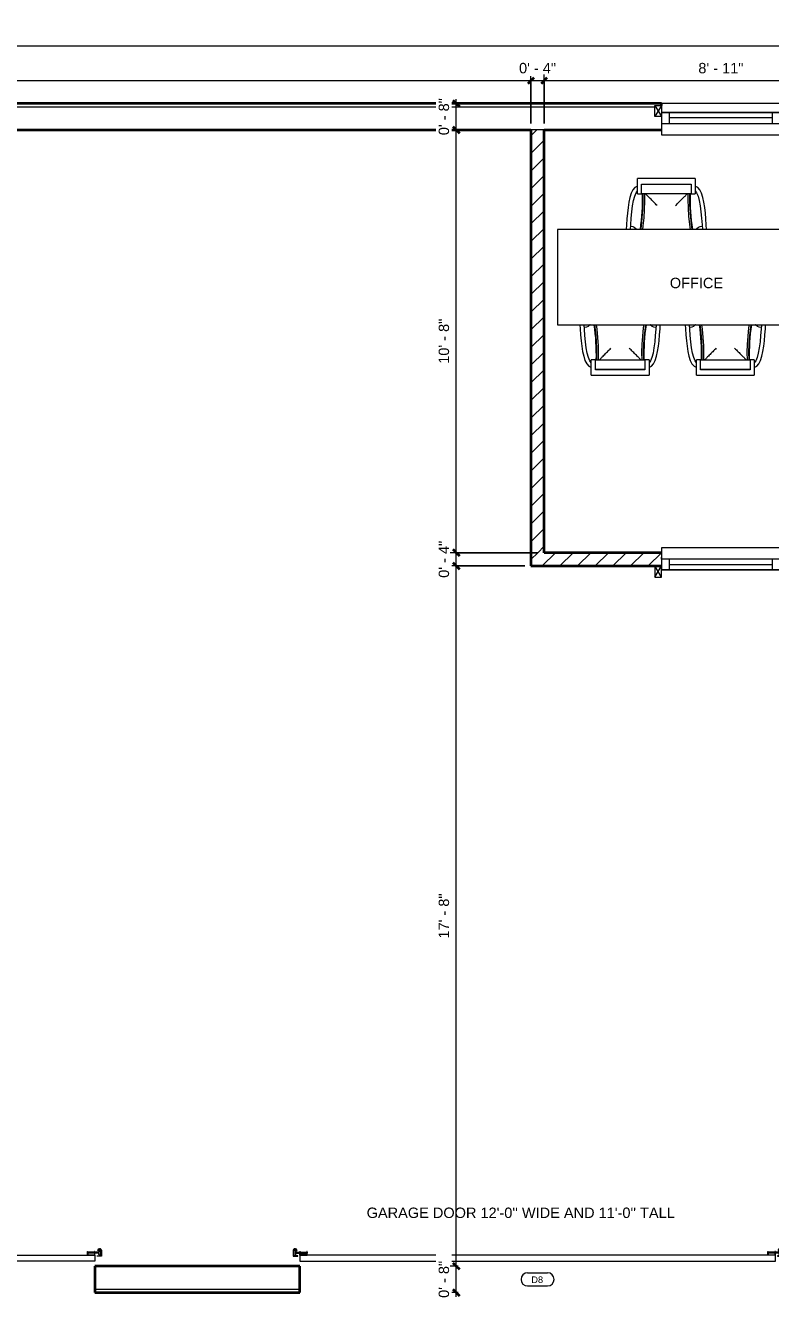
# Model space of a CAD drawing. Header units: inches. Extents: x -1687 to -731, y 4411 to 4873.
# Drawn here: x -1173.3 to -947.7, y 4453.9 to 4839.9 of the extents above; entities that cross this region are included whole.
import ezdxf

# ---------------------------------------------------------------- set-up
doc = ezdxf.new("R2010")
doc.units = ezdxf.units.IN
doc.header["$MEASUREMENT"] = 0
for name, color, linetype, lineweight in [('A-ANNO-DIMS', 211, 'Continuous', 9), ('A-ANNO-DIMS-32', 211, 'Continuous', 9), ('A-DETL-GENF', 92, 'Continuous', 18), ('A-DOOR', 31, 'Continuous', 18), ('A-DOOR-IDEN', 31, 'Continuous', 9), ('A-GLAZ', 151, 'Continuous', 18), ('A-GLAZ-SILL', 1, 'Continuous', 18), ('A-WALL', 113, 'Continuous', 18), ('A-WALL-PATT', 111, 'Continuous', 35), ('G-ANNO-TEXT', 231, 'Continuous', 9), ('I-FURN', 30, 'Continuous', 18), ('Q-SPCQ', 91, 'Continuous', 18)]:
    doc.layers.add(name, color=color, linetype=linetype, lineweight=lineweight)
doc.styles.add('Arial', font='arial.ttf', dxfattribs={"height": 3.149606})
doc.styles.add('Arial_1', font='arial.ttf', dxfattribs={"height": 2})
doc.dimstyles.new('Diagonal_-_2_5mm_Arial', dxfattribs={"dimscale": 12, "dimtxt": 3.213415, "dimasz": 0.15748, "dimexe": 0.15748, "dimexo": 0.15748, "dimgap": 0.104987, "dimtad": 1, "dimdec": 1, "dimrnd": 0.5, "dimzin": 1, "dimdsep": 46, "dimlunit": 4, "dimtxsty": 'Arial', "dimblk1": 'OBLIQUE', "dimblk2": 'OBLIQUE', "dimsah": 1, "dimcen": 0.09, "dimdle": 0.104987, "dimazin": 0, "dimtfac": 1, "dimtdec": 4, "dimtix": 1, "dimtmove": 0, "dimatfit": 3, "dimfxl": 1, "dimtvp": 1, "dimtfill": 1, "dimfrac": 2, "dimtolj": 1, "dimtzin": 0, "dimarcsym": 2})
pattern_1 = [(45, (0, 0), (-2.6728636, 2.6728636), [])]

# ---------------------------------------------------------------- blocks, each defined once
blk = doc.blocks.new('Windows_Sgl_Plain - 3_-0__x7_-0__-1720864-WAREHOUSE FLOOR PLAN')
at = {"layer": 'A-GLAZ'}
for p, q in [((-18, 5.81), (-18, -0.9)), ((18, 5.81), (-18, 5.81)), ((18, -0.9), (18, 5.81)), ((-19.97, -3.05), (-18, 0.3)), ((-18, -3.05), (-19.97, 0.3)), ((-19.97, 0.3), (-19.97, -3.05)), ((-18, 0.3), (-19.97, 0.3)), ((18, 2.36), (-18, 2.36)), ((-18, 2.36), (-18, 1)), ((-18, -3.05), (-18, 0.3)), ((-15.64, 2.36), (-15.64, -0.9)), ((-15.64, 0.73), (15.64, 0.73)), ((15.64, -0.9), (15.64, 2.36)), ((18, 1), (18, 2.36)), ((19.97, -3.05), (18, 0.3)), ((18, -3.05), (19.97, 0.3)), ((18, -3.05), (18, 0.3)), ((18, 0.3), (19.97, 0.3)), ((19.97, 0.3), (19.97, -3.05)), ((-19.97, -3.05), (-18, -3.05)), ((-18, -0.9), (18, -0.9)), ((18, -0.9), (-18, -0.9)), ((-18, -3.67), (18, -3.67)), ((19.97, -3.05), (18, -3.05))]:
    blk.add_line(p, q, dxfattribs=at)
at = {"layer": 'A-GLAZ-SILL'}
for p, q in [((-18, 5.81), (-18, 4.38)), ((18, 5.81), (-18, 5.81)), ((18, 4.38), (18, 5.81))]:
    blk.add_line(p, q, dxfattribs=at)
blk = doc.blocks.new('Windows_Sgl_Plain - 3_-0__x7_-0__-1720866-WAREHOUSE FLOOR PLAN')
at = {"layer": 'A-GLAZ'}
for p, q in [((-18, 3.81), (-18, -2.9)), ((18, 3.81), (-18, 3.81)), ((-18, 0.36), (-18, 1)), ((18, 0.36), (-18, 0.36)), ((-15.64, 0.36), (-15.64, -2.9)), ((15.64, -2.9), (15.64, 0.36)), ((18, -2.9), (18, 3.81)), ((18, 1), (18, 0.36)), ((-19.97, -5.05), (-18, -1.7)), ((-18, -5.05), (-19.97, -1.7)), ((-19.97, -1.7), (-19.97, -5.05)), ((-18, -1.7), (-19.97, -1.7)), ((-18, -5.05), (-18, -1.7)), ((-18, -2.9), (18, -2.9)), ((18, -2.9), (-18, -2.9)), ((-15.64, -1.27), (15.64, -1.27)), ((19.97, -5.05), (18, -1.7)), ((18, -5.05), (19.97, -1.7)), ((18, -5.05), (18, -1.7)), ((18, -1.7), (19.97, -1.7)), ((19.97, -1.7), (19.97, -5.05)), ((-19.97, -5.05), (-18, -5.05)), ((19.97, -5.05), (18, -5.05))]:
    blk.add_line(p, q, dxfattribs=at)
at = {"layer": 'A-GLAZ-SILL'}
for p, q in [((-18, 3.81), (-18, 2.38)), ((18, 3.81), (-18, 3.81)), ((18, 2.38), (18, 3.81))]:
    blk.add_line(p, q, dxfattribs=at)
blk = doc.blocks.new('HermanMiller_TablesandFurniture_DU6ATS_RenewRectangularTable_T-Foot - Lam 30D 72W Elec Std Range _BLG C_-1659080-WAREHOUSE FLOOR PLAN')
at = {"layer": 'Q-SPCQ'}
for p, q in [((34.94, 14.44), (-34.94, 14.44)), ((-34.94, 14.44), (-34.94, -14.44)), ((34.94, -14.44), (34.94, 14.44)), ((-34.94, -14.44), (34.94, -14.44))]:
    blk.add_line(p, q, dxfattribs=at)
blk = doc.blocks.new('Furniture-Eustis_Chair-Council_Room_Arm_Chair - Cherry - Lakeshore-587557-WAREHOUSE FLOOR PLAN')
at = {"layer": 'I-FURN'}
for p, q in [((-7.5, 12.27), (-8.75, 12.27)), ((-8.75, 10.93), (-8.75, 12.27)), ((7.5, 12.27), (-7.5, 12.27)), ((8.75, 12.27), (7.5, 12.27)), ((8.75, 12.27), (8.75, 10.93)), ((-8.75, 8.1), (-8.75, 10.93)), ((-8.75, 7.6), (-8.75, 8.1)), ((-7.5, 10.52), (-7.5, 10.61)), ((-7.5, 10.61), (7.5, 10.61)), ((-7.5, 7.61), (-7.5, 10.52)), ((-7.5, 10.52), (7.5, 10.52)), ((7.5, 10.61), (7.5, 10.52)), ((7.5, 10.52), (7.5, 7.61)), ((8.75, 10.93), (8.75, 8.1)), ((8.75, 8.1), (8.75, 7.6)), ((-8.75, 7.6), (-7.5, 7.6)), ((7.5, 7.61), (-7.5, 7.61)), ((7.5, 7.6), (8.75, 7.6)), ((-10.83, -2.18), (-10.19, -2.25)), ((10.19, -2.25), (10.83, -2.18))]:
    blk.add_line(p, q, dxfattribs=at)
at = {"layer": 'I-FURN', "flags": 128}
for points in [[(-8.75, 9.96), (-9.51, 9.54), (-10.13, 8.81), (-10.64, 7.8), (-11.04, 6.56), (-11.36, 5.13), (-11.61, 3.53), (-11.8, 1.82), (-11.96, 0.03), (-12.09, -1.8), (-12.17, -3)], [(-10.89, -3), (-10.8, -1.71), (-10.65, 0.29), (-10.47, 2.21), (-10.25, 4), (-9.96, 5.59), (-9.6, 6.92), (-9.17, 7.92), (-8.75, 8.5)], [(12.17, -3), (12.09, -1.8), (11.96, 0.03), (11.8, 1.82), (11.61, 3.53), (11.36, 5.13), (11.04, 6.56), (10.64, 7.8), (10.13, 8.81), (9.51, 9.54), (8.75, 9.96)], [(8.75, 8.5), (9.17, 7.92), (9.6, 6.92), (9.96, 5.59), (10.25, 4), (10.47, 2.21), (10.65, 0.29), (10.8, -1.71), (10.89, -3)], [(-7.14, 7.61), (-7.12, 5.38), (-7.2, 2.86), (-7.38, 0.35), (-7.65, -2.16), (-7.78, -3)], [(-6.64, 7.61), (-6.61, 5.43), (-6.68, 2.92), (-6.84, 0.41), (-7.11, -2.09), (-7.24, -3)], [(7.24, -3), (7.06, -1.66), (6.81, 0.84), (6.66, 3.35), (6.61, 5.86), (6.64, 7.61)], [(7.77, -3), (7.47, -0.63), (7.26, 1.88), (7.14, 4.4), (7.13, 6.92), (7.14, 7.61)], [(-10.19, -2.25), (-9.71, -2.43), (-9.24, -2.86)], [(9.24, -2.86), (9.71, -2.43), (10.19, -2.25)]]:
    blk.add_lwpolyline(points, dxfattribs=at)
at = {"layer": 'I-FURN'}
for centre, radius, start, end in [((-70.13, 6.02), 62.93, 351.7542, 1.4476), ((-70.13, 6.02), 63.01, 351.7646, 1.4458), ((70.13, 6.02), 63.01, 178.5542, 188.2354), ((70.13, 6.02), 62.93, 178.5524, 188.2458)]:
    blk.add_arc(centre, radius, start, end, dxfattribs=at)
for points, knots in [([(-6.31, 7.62), (-6.3, 7.61), (-6.23, 7.53), (-6.08, 7.39), (-5.87, 7.19), (-5.65, 6.96), (-5.33, 6.65), (-4.91, 6.24), (-4.39, 5.72), (-3.86, 5.18), (-3.31, 4.63), (-2.95, 4.26), (-2.77, 4.07)], [0.1137166, 0.1137166, 0.1137166, 0.1137166, 0.125, 0.1875, 0.25, 0.3125, 0.375, 0.5, 0.625, 0.75, 0.875, 1, 1, 1, 1]), ([(6.31, 7.62), (6.3, 7.61), (6.23, 7.53), (6.08, 7.39), (5.87, 7.19), (5.65, 6.96), (5.33, 6.65), (4.91, 6.24), (4.39, 5.72), (3.86, 5.18), (3.31, 4.63), (2.95, 4.26), (2.77, 4.07)], [-0.8862895, -0.8862895, -0.8862895, -0.8862895, -0.875, -0.8125, -0.75, -0.6875, -0.625, -0.5, -0.375, -0.25, -0.125, 0, 0, 0, 0])]:
    blk.add_open_spline(points, degree=3, knots=knots, dxfattribs=at)
for points in [[(-11.71, 2.69), (-11.71, 2.67), (-11.72, 2.64), (-11.72, 2.62)], [(-9.24, -2.86), (-9.2, -2.91), (-9.15, -2.95), (-9.1, -3)], [(9.09, -3), (9.15, -2.95), (9.2, -2.91), (9.24, -2.86)]]:
    blk.add_open_spline(points, degree=3, dxfattribs=at)
blk = doc.blocks.new('Furniture-Eustis_Chair-Council_Room_Arm_Chair - Cherry - Lakeshore-589083-WAREHOUSE FLOOR PLAN')
at = {"layer": 'I-FURN'}
for p, q in [((-10.19, 2.25), (-10.83, 2.18)), ((10.83, 2.18), (10.19, 2.25)), ((-7.5, -7.6), (-8.75, -7.6)), ((-8.75, -8.1), (-8.75, -7.6)), ((-7.5, -10.52), (-7.5, -7.61)), ((-7.5, -7.61), (7.5, -7.61)), ((8.75, -7.6), (7.5, -7.6)), ((7.5, -7.61), (7.5, -10.52)), ((8.75, -7.6), (8.75, -8.1)), ((-8.75, -10.93), (-8.75, -8.1)), ((-8.75, -12.27), (-8.75, -10.93)), ((-7.5, -10.61), (-7.5, -10.52)), ((7.5, -10.52), (-7.5, -10.52)), ((7.5, -10.61), (-7.5, -10.61)), ((7.5, -10.52), (7.5, -10.61)), ((8.75, -8.1), (8.75, -10.93)), ((8.75, -10.93), (8.75, -12.27)), ((-8.75, -12.27), (-7.5, -12.27)), ((-7.5, -12.27), (7.5, -12.27)), ((7.5, -12.27), (8.75, -12.27))]:
    blk.add_line(p, q, dxfattribs=at)
at = {"layer": 'I-FURN', "flags": 128}
for points in [[(-12.18, 3.12), (-12.09, 1.8), (-11.96, -0.03), (-11.8, -1.82), (-11.61, -3.53), (-11.36, -5.13), (-11.04, -6.56), (-10.64, -7.8), (-10.13, -8.81), (-9.51, -9.54), (-8.75, -9.96)], [(-8.75, -8.5), (-9.17, -7.92), (-9.6, -6.92), (-9.96, -5.59), (-10.25, -4), (-10.47, -2.21), (-10.65, -0.29), (-10.8, 1.71), (-10.9, 3.12)], [(-9.24, 2.86), (-9.71, 2.43), (-10.19, 2.25)], [(-7.79, 3.12), (-7.47, 0.63), (-7.26, -1.88), (-7.14, -4.4), (-7.13, -6.92), (-7.14, -7.61)], [(-7.26, 3.12), (-7.06, 1.66), (-6.81, -0.84), (-6.66, -3.35), (-6.61, -5.86), (-6.64, -7.61)], [(6.64, -7.61), (6.61, -5.43), (6.68, -2.92), (6.84, -0.41), (7.11, 2.09), (7.26, 3.12)], [(7.14, -7.61), (7.12, -5.38), (7.2, -2.86), (7.38, -0.35), (7.65, 2.16), (7.8, 3.12)], [(10.9, 3.12), (10.8, 1.71), (10.65, -0.29), (10.47, -2.21), (10.25, -4), (9.96, -5.59), (9.6, -6.92), (9.17, -7.92), (8.75, -8.5)], [(8.75, -9.96), (9.51, -9.54), (10.13, -8.81), (10.64, -7.8), (11.04, -6.56), (11.36, -5.13), (11.61, -3.53), (11.8, -1.82), (11.96, -0.03), (12.09, 1.8), (12.18, 3.12)], [(10.19, 2.25), (9.71, 2.43), (9.24, 2.86)]]:
    blk.add_lwpolyline(points, dxfattribs=at)
at = {"layer": 'I-FURN'}
for centre, radius, start, end in [((-70.13, -6.02), 62.93, 358.5524, 8.3569), ((-70.13, -6.02), 63.01, 358.5542, 8.3464), ((70.13, -6.02), 63.01, 171.6536, 181.4458), ((70.13, -6.02), 62.93, 171.6431, 181.4476)]:
    blk.add_arc(centre, radius, start, end, dxfattribs=at)
for points, knots in [([(-8.92, 3.12), (-8.95, 3.1), (-9.08, 3.01), (-9.18, 2.93), (-9.24, 2.86)], [0.6253151, 0.6253151, 0.6253151, 0.6253151, 0.7, 1, 1, 1, 1]), ([(9.24, 2.86), (9.2, 2.91), (9.11, 2.99), (8.99, 3.08), (8.92, 3.12)], [0, 0, 0, 0, 0.2, 0.3746849, 0.3746849, 0.3746849, 0.3746849]), ([(-2.77, -4.07), (-2.95, -4.26), (-3.31, -4.63), (-3.86, -5.18), (-4.39, -5.72), (-4.91, -6.24), (-5.33, -6.65), (-5.65, -6.96), (-5.87, -7.19), (-6.08, -7.39), (-6.23, -7.53), (-6.3, -7.61), (-6.31, -7.62)], [0, 0, 0, 0, 0.125, 0.25, 0.375, 0.5, 0.625, 0.6875, 0.75, 0.8125, 0.875, 0.8862834, 0.8862834, 0.8862834, 0.8862834]), ([(2.77, -4.07), (2.95, -4.26), (3.31, -4.63), (3.86, -5.18), (4.39, -5.72), (4.91, -6.24), (5.33, -6.65), (5.65, -6.96), (5.87, -7.19), (6.08, -7.39), (6.23, -7.53), (6.3, -7.61), (6.31, -7.62)], [-1, -1, -1, -1, -0.875, -0.75, -0.625, -0.5, -0.375, -0.3125, -0.25, -0.1875, -0.125, -0.1137105, -0.1137105, -0.1137105, -0.1137105])]:
    blk.add_open_spline(points, degree=3, knots=knots, dxfattribs=at)
blk.add_open_spline([(-11.72, -2.62), (-11.72, -2.64), (-11.71, -2.67), (-11.71, -2.69)], degree=3, dxfattribs=at)
blk = doc.blocks.new('Furniture-Eustis_Chair-Council_Room_Arm_Chair - Cherry - Lakeshore-V1-WAREHOUSE FLOOR PLAN')
at = {"layer": 'I-FURN'}
for p, q in [((-10.19, 2.25), (-10.83, 2.18)), ((10.83, 2.18), (10.19, 2.25)), ((-7.5, -7.6), (-8.75, -7.6)), ((-8.75, -8.1), (-8.75, -7.6)), ((-7.5, -10.52), (-7.5, -7.61)), ((-7.5, -7.61), (7.5, -7.61)), ((8.75, -7.6), (7.5, -7.6)), ((7.5, -7.61), (7.5, -10.52)), ((8.75, -7.6), (8.75, -8.1)), ((-8.75, -10.93), (-8.75, -8.1)), ((-8.75, -12.27), (-8.75, -10.93)), ((-7.5, -10.61), (-7.5, -10.52)), ((7.5, -10.52), (-7.5, -10.52)), ((7.5, -10.61), (-7.5, -10.61)), ((7.5, -10.52), (7.5, -10.61)), ((8.75, -8.1), (8.75, -10.93)), ((8.75, -10.93), (8.75, -12.27)), ((-8.75, -12.27), (-7.5, -12.27)), ((-7.5, -12.27), (7.5, -12.27)), ((7.5, -12.27), (8.75, -12.27))]:
    blk.add_line(p, q, dxfattribs=at)
at = {"layer": 'I-FURN', "flags": 128}
for points in [[(-12.17, 3), (-12.09, 1.8), (-11.96, -0.03), (-11.8, -1.82), (-11.61, -3.53), (-11.36, -5.13), (-11.04, -6.56), (-10.64, -7.8), (-10.13, -8.81), (-9.51, -9.54), (-8.75, -9.96)], [(-8.75, -8.5), (-9.17, -7.92), (-9.6, -6.92), (-9.96, -5.59), (-10.25, -4), (-10.47, -2.21), (-10.65, -0.29), (-10.8, 1.71), (-10.89, 3)], [(-9.24, 2.86), (-9.71, 2.43), (-10.19, 2.25)], [(-7.77, 3), (-7.47, 0.63), (-7.26, -1.88), (-7.14, -4.4), (-7.13, -6.92), (-7.14, -7.61)], [(-7.24, 3), (-7.06, 1.66), (-6.81, -0.84), (-6.66, -3.35), (-6.61, -5.86), (-6.64, -7.61)], [(6.64, -7.61), (6.61, -5.43), (6.68, -2.92), (6.84, -0.41), (7.11, 2.09), (7.24, 3)], [(7.14, -7.61), (7.12, -5.38), (7.2, -2.86), (7.38, -0.35), (7.65, 2.16), (7.78, 3)], [(10.89, 3), (10.8, 1.71), (10.65, -0.29), (10.47, -2.21), (10.25, -4), (9.96, -5.59), (9.6, -6.92), (9.17, -7.92), (8.75, -8.5)], [(8.75, -9.96), (9.51, -9.54), (10.13, -8.81), (10.64, -7.8), (11.04, -6.56), (11.36, -5.13), (11.61, -3.53), (11.8, -1.82), (11.96, -0.03), (12.09, 1.8), (12.17, 3)], [(10.19, 2.25), (9.71, 2.43), (9.24, 2.86)]]:
    blk.add_lwpolyline(points, dxfattribs=at)
at = {"layer": 'I-FURN'}
for centre, radius, start, end in [((-70.13, -6.02), 62.93, 358.5524, 8.2458), ((-70.13, -6.02), 63.01, 358.5542, 8.2354), ((70.13, -6.02), 63.01, 171.7646, 181.4458), ((70.13, -6.02), 62.93, 171.7542, 181.4476)]:
    blk.add_arc(centre, radius, start, end, dxfattribs=at)
for points in [[(-9.09, 3), (-9.15, 2.95), (-9.2, 2.91), (-9.24, 2.86)], [(9.24, 2.86), (9.2, 2.91), (9.15, 2.95), (9.1, 3)], [(-11.72, -2.62), (-11.72, -2.64), (-11.71, -2.67), (-11.71, -2.69)]]:
    blk.add_open_spline(points, degree=3, dxfattribs=at)
for points, knots in [([(-2.77, -4.07), (-2.95, -4.26), (-3.31, -4.63), (-3.86, -5.18), (-4.39, -5.72), (-4.91, -6.24), (-5.33, -6.65), (-5.65, -6.96), (-5.87, -7.19), (-6.08, -7.39), (-6.23, -7.53), (-6.3, -7.61), (-6.31, -7.62)], [0, 0, 0, 0, 0.125, 0.25, 0.375, 0.5, 0.625, 0.6875, 0.75, 0.8125, 0.875, 0.8862834, 0.8862834, 0.8862834, 0.8862834]), ([(2.77, -4.07), (2.95, -4.26), (3.31, -4.63), (3.86, -5.18), (4.39, -5.72), (4.91, -6.24), (5.33, -6.65), (5.65, -6.96), (5.87, -7.19), (6.08, -7.39), (6.23, -7.53), (6.3, -7.61), (6.31, -7.62)], [-1, -1, -1, -1, -0.875, -0.75, -0.625, -0.5, -0.375, -0.3125, -0.25, -0.1875, -0.125, -0.1137105, -0.1137105, -0.1137105, -0.1137105])]:
    blk.add_open_spline(points, degree=3, knots=knots, dxfattribs=at)
blk = doc.blocks.new('Doors_Industrial-Door_Garaga_G-2020-G-2023-G-2323-Steel-Polyurethane-Injected - GARAGE DOOR-1734388-WAREHOUSE FLOOR PLAN')
at = {"layer": 'A-DETL-GENF'}
for p, q in [((-72.61, -7), (-73.96, -7)), ((-73.96, -7), (-73.96, -8.82)), ((-73.85, -8.68), (-73.85, -7.11)), ((-73.85, -7.11), (-72.61, -7.11)), ((-73.52, -8.61), (-73.52, -7.56)), ((-73.19, -7.56), (-73.19, -7.92)), ((-72.61, -7.11), (-72.61, -7)), ((72, -5.5), (-72, -5.5)), ((-72, -5.5), (-72, -7.3)), ((-72, -7.3), (-69.72, -7.3)), ((-72, -7.3), (-72, -8.39)), ((-72, -7.3), (72, -7.3)), ((-69.84, -7.42), (-71.88, -7.42)), ((-71.88, -8.39), (-71.88, -7.42)), ((-69.84, -8.39), (-69.84, -7.42)), ((-69.72, -7.3), (-69.72, -8.39)), ((-69.72, -7.3), (-69.72, -8.39)), ((69.72, -7.3), (69.72, -8.39)), ((69.72, -7.3), (69.72, -8.39)), ((72, -7.3), (69.72, -7.3)), ((69.83, -7.42), (71.88, -7.42)), ((69.83, -8.39), (69.83, -7.42)), ((71.88, -8.39), (71.88, -7.42)), ((72, -7.3), (72, -5.5)), ((72, -7.3), (72, -8.39)), ((73.96, -7), (72.61, -7)), ((72.61, -7), (72.61, -7.11)), ((72.61, -7.11), (73.85, -7.11)), ((73.19, -7.56), (73.19, -7.92)), ((73.52, -8.61), (73.52, -7.56)), ((73.85, -7.11), (73.85, -8.68)), ((73.96, -8.82), (73.96, -7)), ((-73.19, -7.92), (-69.7, -7.92)), ((-73.19, -8.25), (-69.7, -8.25)), ((-73.19, -8.61), (-73.19, -8.25)), ((-72.8, -8.73), (-72.92, -8.73)), ((-72, -8.39), (-71.88, -8.39)), ((-69.72, -8.39), (-69.84, -8.39)), ((-69.7, -7.92), (-69.7, -8.25)), ((69.7, -7.92), (69.7, -8.25)), ((69.7, -7.92), (69.7, -8.25)), ((73.19, -7.92), (69.7, -7.92)), ((73.19, -8.25), (69.7, -8.25)), ((69.72, -8.39), (69.83, -8.39)), ((72, -8.39), (71.88, -8.39)), ((72.92, -8.73), (72.8, -8.73)), ((73.19, -8.61), (73.19, -8.25))]:
    blk.add_line(p, q, dxfattribs=at)
for centre, radius, start, end in [((-73.36, -7.56), 0.167, 0, 180), ((73.36, -7.56), 0.167, 0, 180), ((-73.32, -8.66), 0.658, 194.5377, 238.031), ((-73.32, -8.68), 0.528, 180, 196.5481), ((-73.39, -8.68), 0.467, 199.034, 353.4728), ((-73.39, -8.62), 0.658, 245.1307, 307.5935), ((-73.36, -8.61), 0.167, 180, 0), ((-73.46, -8.68), 0.658, 315.0273, 355.3756), ((73.46, -8.68), 0.658, 184.6244, 224.9727), ((73.39, -8.68), 0.467, 186.5272, 340.966), ((73.39, -8.62), 0.658, 232.4065, 294.8693), ((73.36, -8.61), 0.167, 180, 0), ((73.32, -8.66), 0.658, 301.969, 345.4623), ((73.32, -8.68), 0.528, 343.4519, 360)]:
    blk.add_arc(centre, radius, start, end, dxfattribs=at)
blk = doc.blocks.new('Doors_Industrial-Door_Garaga_G-2020-G-2023-G-2323-Steel-Polyurethane-Injected - GARAGE DOOR-1734437-WAREHOUSE FLOOR PLAN')
at = {"layer": 'A-DETL-GENF'}
for p, q in [((-73.96, 7), (-73.96, 8.82)), ((-73.85, 8.68), (-73.85, 7.11)), ((-73.52, 8.61), (-73.52, 7.56)), ((-73.19, 8.61), (-73.19, 8.25)), ((-73.19, 8.25), (-69.7, 8.25)), ((-73.19, 7.56), (-73.19, 7.92)), ((-73.19, 7.92), (-69.7, 7.92)), ((-72.8, 8.73), (-72.92, 8.73)), ((-72, 8.39), (-71.88, 8.39)), ((-72, 7.3), (-72, 8.39)), ((-71.88, 8.39), (-71.88, 7.42)), ((-69.84, 8.39), (-69.84, 7.42)), ((-69.72, 8.39), (-69.84, 8.39)), ((-69.72, 7.3), (-69.72, 8.39)), ((-69.72, 7.3), (-69.72, 8.39)), ((-69.7, 7.92), (-69.7, 8.25)), ((69.7, 7.92), (69.7, 8.25)), ((73.19, 8.25), (69.7, 8.25)), ((69.7, 7.92), (69.7, 8.25)), ((73.19, 7.92), (69.7, 7.92)), ((69.72, 7.3), (69.72, 8.39)), ((69.72, 8.39), (69.83, 8.39)), ((69.72, 7.3), (69.72, 8.39)), ((69.83, 8.39), (69.83, 7.42)), ((71.88, 8.39), (71.88, 7.42)), ((72, 8.39), (71.88, 8.39)), ((72, 7.3), (72, 8.39)), ((72.92, 8.73), (72.8, 8.73)), ((73.19, 8.61), (73.19, 8.25)), ((73.19, 7.56), (73.19, 7.92)), ((73.52, 8.61), (73.52, 7.56)), ((73.85, 7.11), (73.85, 8.68)), ((73.96, 8.82), (73.96, 7)), ((-72.61, 7), (-73.96, 7)), ((-73.85, 7.11), (-72.61, 7.11)), ((-72.61, 7.11), (-72.61, 7)), ((-72, 7.3), (-69.72, 7.3)), ((-72, 7.3), (72, 7.3)), ((-72, 5.5), (-72, 7.3)), ((72, 5.5), (-72, 5.5)), ((-69.84, 7.42), (-71.88, 7.42)), ((72, 7.3), (69.72, 7.3)), ((69.83, 7.42), (71.88, 7.42)), ((72, 7.3), (72, 5.5)), ((72.61, 7), (72.61, 7.11)), ((72.61, 7.11), (73.85, 7.11)), ((73.96, 7), (72.61, 7))]:
    blk.add_line(p, q, dxfattribs=at)
for centre, radius, start, end in [((-73.32, 8.66), 0.658, 121.969, 165.4623), ((-73.32, 8.68), 0.528, 163.4519, 180), ((-73.39, 8.68), 0.467, 6.5272, 160.966), ((-73.39, 8.62), 0.658, 52.4065, 114.8693), ((-73.36, 8.61), 0.167, 0, 180), ((-73.46, 8.68), 0.658, 4.6244, 44.9727), ((73.46, 8.68), 0.658, 135.0273, 175.3756), ((73.39, 8.68), 0.467, 19.034, 173.4728), ((73.39, 8.62), 0.658, 65.1307, 127.5935), ((73.36, 8.61), 0.167, 0, 180), ((73.32, 8.66), 0.658, 14.5377, 58.031), ((73.32, 8.68), 0.528, 0, 16.5481), ((-73.36, 7.56), 0.167, 180, 0), ((73.36, 7.56), 0.167, 180, 0)]:
    blk.add_arc(centre, radius, start, end, dxfattribs=at)
blk = doc.blocks.new('Door Tag - 2_32 - Door Tag-484248-WAREHOUSE FLOOR PLAN')
at = {"layer": 'A-DOOR-IDEN'}
for p, q in [((-0.09375, 0.0625), (0.09375, 0.0625)), ((-0.09375, -0.0625), (0.09375, -0.0625))]:
    blk.add_line(p, q, dxfattribs=at)
for centre, start, end in [((-0.09375, 0), 90, 270), ((0.09375, 0), 270, 90)]:
    blk.add_arc(centre, 0.0625, start, end, dxfattribs=at)
blk = doc.blocks.new('DIMBLOCK2-WAREHOUSE FLOOR PLAN')
at = {"layer": 'A-ANNO-DIMS-32'}
for p, q in [((-1636.27, 4810.23), (-1636.27, 4825.15)), ((-1020.27, 4810.23), (-1020.27, 4825.15)), ((-1636.27, 4823.26), (-1020.27, 4823.26)), ((-1636.27, 4823.26), (-1636.27, 4810.23)), ((-1020.27, 4823.26), (-1020.27, 4810.23))]:
    blk.add_line(p, q, dxfattribs=at)
at = {"layer": 'A-ANNO-DIMS-32', "lineweight": 35}
for p, q in [((-1636.27, 4823.26), (-1637.21, 4822.32)), ((-1636.27, 4823.26), (-1635.32, 4824.21)), ((-1020.27, 4823.26), (-1021.21, 4822.32)), ((-1020.27, 4823.26), (-1019.32, 4824.21))]:
    blk.add_line(p, q, dxfattribs=at)
at = {"layer": 'A-ANNO-DIMS-32', "color": 0, "insert": (-1335.09, 4828.61), "char_height": 3.15, "width": 16.3736, "attachment_point": 1, "line_spacing_factor": 0.941778, "style": 'Arial', "bg_fill": 3, "box_fill_scale": 1.25, "bg_fill_color": 256, "bg_fill_true_color": 13158600, "bg_fill_transparency": 0}
blk.add_mtext('51\' - 4"', dxfattribs=at)
blk = doc.blocks.new('_Oblique')
at = {"color": 0, "linetype": 'ByBlock', "lineweight": -2}
blk.add_line((-0.5, -0.5), (0.5, 0.5), dxfattribs=at)
blk = doc.blocks.new('DIMBLOCK3-WAREHOUSE FLOOR PLAN')
at = {"layer": 'A-ANNO-DIMS-32'}
for p, q in [((-1020.27, 4810.23), (-1020.27, 4825.15)), ((-1016.27, 4810.23), (-1016.27, 4825.15)), ((-1020.27, 4823.26), (-1016.27, 4823.26)), ((-1020.27, 4823.26), (-1020.27, 4810.23)), ((-1016.27, 4823.26), (-1016.27, 4810.23))]:
    blk.add_line(p, q, dxfattribs=at)
at = {"layer": 'A-ANNO-DIMS-32', "lineweight": 35}
for p, q in [((-1020.27, 4823.26), (-1021.21, 4822.32)), ((-1020.27, 4823.26), (-1019.32, 4824.21)), ((-1016.27, 4823.26), (-1017.21, 4822.32)), ((-1016.27, 4823.26), (-1015.32, 4824.21))]:
    blk.add_line(p, q, dxfattribs=at)
at = {"layer": 'A-ANNO-DIMS-32', "color": 0, "insert": (-1023.88, 4828.61), "char_height": 3.15, "width": 13.4667, "attachment_point": 1, "line_spacing_factor": 0.941778, "style": 'Arial', "bg_fill": 3, "box_fill_scale": 1.25, "bg_fill_color": 256, "bg_fill_true_color": 13158600, "bg_fill_transparency": 0}
blk.add_mtext('0\' - 4"', dxfattribs=at)
blk = doc.blocks.new('DIMBLOCK4-WAREHOUSE FLOOR PLAN')
at = {"layer": 'A-ANNO-DIMS-32'}
for p, q in [((-1016.27, 4810.23), (-1016.27, 4825.15)), ((-909.27, 4810.23), (-909.27, 4825.15)), ((-1016.27, 4823.26), (-909.27, 4823.26)), ((-1016.27, 4823.26), (-1016.27, 4810.23)), ((-909.27, 4823.26), (-909.27, 4810.23))]:
    blk.add_line(p, q, dxfattribs=at)
at = {"layer": 'A-ANNO-DIMS-32', "lineweight": 35}
for p, q in [((-1016.27, 4823.26), (-1017.21, 4822.32)), ((-1016.27, 4823.26), (-1015.32, 4824.21)), ((-909.27, 4823.26), (-910.21, 4822.32)), ((-909.27, 4823.26), (-908.32, 4824.21))]:
    blk.add_line(p, q, dxfattribs=at)
at = {"layer": 'A-ANNO-DIMS-32', "color": 0, "insert": (-969.59, 4828.61), "char_height": 3.15, "width": 16.3736, "attachment_point": 1, "line_spacing_factor": 0.941778, "style": 'Arial', "bg_fill": 3, "box_fill_scale": 1.25, "bg_fill_color": 256, "bg_fill_true_color": 13158600, "bg_fill_transparency": 0}
blk.add_mtext('8\' - 11"', dxfattribs=at)
blk = doc.blocks.new('DIMBLOCK8-WAREHOUSE FLOOR PLAN')
at = {"layer": 'A-ANNO-DIMS-32'}
for p, q in [((-1645.53, 4833.8), (-803.01, 4833.8)), ((-1644.27, 4818.23), (-1644.27, 4835.69)), ((-1644.27, 4833.8), (-1644.27, 4818.23)), ((-804.27, 4818.23), (-804.27, 4835.69)), ((-804.27, 4833.8), (-804.27, 4818.23))]:
    blk.add_line(p, q, dxfattribs=at)
at = {"layer": 'A-ANNO-DIMS-32', "lineweight": 35}
for p, q in [((-1644.27, 4833.8), (-1645.21, 4832.85)), ((-1644.27, 4833.8), (-1643.32, 4834.74)), ((-804.27, 4833.8), (-805.21, 4832.85)), ((-804.27, 4833.8), (-803.32, 4834.74))]:
    blk.add_line(p, q, dxfattribs=at)
at = {"layer": 'A-ANNO-DIMS-32', "color": 0, "insert": (-1231.09, 4839.15), "char_height": 3.15, "width": 16.3736, "attachment_point": 1, "line_spacing_factor": 0.941778, "style": 'Arial', "bg_fill": 3, "box_fill_scale": 1.25, "bg_fill_color": 256, "bg_fill_true_color": 13158600, "bg_fill_transparency": 0}
blk.add_mtext('70\' - 0"', dxfattribs=at)
blk = doc.blocks.new('DIMBLOCK15-WAREHOUSE FLOOR PLAN')
at = {"layer": 'A-ANNO-DIMS-32'}
for p, q in [((-1042.32, 4464.34), (-1044.76, 4464.34)), ((-1042.87, 4455.08), (-1042.87, 4464.34)), ((-1042.87, 4464.34), (-1042.32, 4464.34)), ((-1042.32, 4456.34), (-1044.76, 4456.34)), ((-1042.87, 4456.34), (-1042.32, 4456.34))]:
    blk.add_line(p, q, dxfattribs=at)
at = {"layer": 'A-ANNO-DIMS-32', "lineweight": 35}
for p, q in [((-1042.87, 4464.34), (-1043.82, 4465.28)), ((-1042.87, 4464.34), (-1041.93, 4463.39)), ((-1042.87, 4456.34), (-1043.82, 4457.28)), ((-1042.87, 4456.34), (-1041.93, 4455.39))]:
    blk.add_line(p, q, dxfattribs=at)
at = {"layer": 'A-ANNO-DIMS-32', "color": 0, "insert": (-1048.22, 4454.73), "char_height": 3.15, "width": 13.4667, "attachment_point": 1, "rotation": 90, "line_spacing_factor": 0.941778, "style": 'Arial', "bg_fill": 3, "box_fill_scale": 1.25, "bg_fill_color": 256, "bg_fill_true_color": 13158600, "bg_fill_transparency": 0}
blk.add_mtext('0\' - 8"', dxfattribs=at)
blk = doc.blocks.new('DIMBLOCK16-WAREHOUSE FLOOR PLAN')
at = {"layer": 'A-ANNO-DIMS-32'}
for p, q in [((-1022.16, 4676.34), (-1044.76, 4676.34)), ((-1042.87, 4464.34), (-1042.87, 4676.34)), ((-1042.87, 4676.34), (-1022.16, 4676.34)), ((-1042.32, 4464.34), (-1044.76, 4464.34)), ((-1042.87, 4464.34), (-1042.32, 4464.34))]:
    blk.add_line(p, q, dxfattribs=at)
at = {"layer": 'A-ANNO-DIMS-32', "lineweight": 35}
for p, q in [((-1042.87, 4676.34), (-1043.82, 4677.28)), ((-1042.87, 4676.34), (-1041.93, 4675.39)), ((-1042.87, 4464.34), (-1043.82, 4465.28)), ((-1042.87, 4464.34), (-1041.93, 4463.39))]:
    blk.add_line(p, q, dxfattribs=at)
at = {"layer": 'A-ANNO-DIMS-32', "color": 0, "insert": (-1048.22, 4563.52), "char_height": 3.15, "width": 16.3736, "attachment_point": 1, "rotation": 90, "line_spacing_factor": 0.941778, "style": 'Arial', "bg_fill": 3, "box_fill_scale": 1.25, "bg_fill_color": 256, "bg_fill_true_color": 13158600, "bg_fill_transparency": 0}
blk.add_mtext('17\' - 8"', dxfattribs=at)
blk = doc.blocks.new('DIMBLOCK17-WAREHOUSE FLOOR PLAN')
at = {"layer": 'A-ANNO-DIMS-32'}
for p, q in [((-1018.16, 4680.34), (-1044.76, 4680.34)), ((-1042.87, 4676.34), (-1042.87, 4680.34)), ((-1042.87, 4680.34), (-1018.16, 4680.34)), ((-1022.16, 4676.34), (-1044.76, 4676.34)), ((-1042.87, 4676.34), (-1022.16, 4676.34))]:
    blk.add_line(p, q, dxfattribs=at)
at = {"layer": 'A-ANNO-DIMS-32', "lineweight": 35}
for p, q in [((-1042.87, 4680.34), (-1043.82, 4681.28)), ((-1042.87, 4680.34), (-1041.93, 4679.39)), ((-1042.87, 4676.34), (-1043.82, 4677.28)), ((-1042.87, 4676.34), (-1041.93, 4675.39))]:
    blk.add_line(p, q, dxfattribs=at)
at = {"layer": 'A-ANNO-DIMS-32', "color": 0, "insert": (-1048.22, 4672.73), "char_height": 3.15, "width": 13.4667, "attachment_point": 1, "rotation": 90, "line_spacing_factor": 0.941778, "style": 'Arial', "bg_fill": 3, "box_fill_scale": 1.25, "bg_fill_color": 256, "bg_fill_true_color": 13158600, "bg_fill_transparency": 0}
blk.add_mtext('0\' - 4"', dxfattribs=at)
blk = doc.blocks.new('DIMBLOCK18-WAREHOUSE FLOOR PLAN')
at = {"layer": 'A-ANNO-DIMS-32'}
for p, q in [((-1042.32, 4808.34), (-1044.76, 4808.34)), ((-1042.87, 4680.34), (-1042.87, 4808.34)), ((-1042.87, 4808.34), (-1042.32, 4808.34)), ((-1018.16, 4680.34), (-1044.76, 4680.34)), ((-1042.87, 4680.34), (-1018.16, 4680.34))]:
    blk.add_line(p, q, dxfattribs=at)
at = {"layer": 'A-ANNO-DIMS-32', "lineweight": 35}
for p, q in [((-1042.87, 4808.34), (-1043.82, 4809.28)), ((-1042.87, 4808.34), (-1041.93, 4807.39)), ((-1042.87, 4680.34), (-1043.82, 4681.28)), ((-1042.87, 4680.34), (-1041.93, 4679.39))]:
    blk.add_line(p, q, dxfattribs=at)
at = {"layer": 'A-ANNO-DIMS-32', "color": 0, "insert": (-1048.22, 4737.52), "char_height": 3.15, "width": 16.3736, "attachment_point": 1, "rotation": 90, "line_spacing_factor": 0.941778, "style": 'Arial', "bg_fill": 3, "box_fill_scale": 1.25, "bg_fill_color": 256, "bg_fill_true_color": 13158600, "bg_fill_transparency": 0}
blk.add_mtext('10\' - 8"', dxfattribs=at)
blk = doc.blocks.new('DIMBLOCK19-WAREHOUSE FLOOR PLAN')
at = {"layer": 'A-ANNO-DIMS-32', "lineweight": 35}
for p, q in [((-1042.87, 4816.34), (-1043.82, 4817.28)), ((-1042.87, 4816.34), (-1041.93, 4815.39)), ((-1042.87, 4808.34), (-1043.82, 4809.28)), ((-1042.87, 4808.34), (-1041.93, 4807.39))]:
    blk.add_line(p, q, dxfattribs=at)
at = {"layer": 'A-ANNO-DIMS-32'}
for p, q in [((-1042.87, 4808.34), (-1042.87, 4817.6)), ((-1042.32, 4816.34), (-1044.76, 4816.34)), ((-1042.87, 4816.34), (-1042.32, 4816.34)), ((-1042.32, 4808.34), (-1044.76, 4808.34)), ((-1042.87, 4808.34), (-1042.32, 4808.34))]:
    blk.add_line(p, q, dxfattribs=at)
at = {"layer": 'A-ANNO-DIMS-32', "color": 0, "insert": (-1048.22, 4806.73), "char_height": 3.15, "width": 13.4667, "attachment_point": 1, "rotation": 90, "line_spacing_factor": 0.941778, "style": 'Arial', "bg_fill": 3, "box_fill_scale": 1.25, "bg_fill_color": 256, "bg_fill_true_color": 13158600, "bg_fill_transparency": 0}
blk.add_mtext('0\' - 8"', dxfattribs=at)

msp = doc.modelspace()

# ---------------------------------------------------------------- hatches: boundary and pattern name
at = {"layer": 'A-WALL-PATT', "lineweight": 18}
h = msp.add_hatch(dxfattribs=at)
h.set_pattern_fill('FP1_1', color=256, style=0, pattern_type=2)
h.set_pattern_definition(pattern_1)
h.paths.add_polyline_path([(-1016.27, 4680.34), (-1016.27, 4808.34), (-1020.27, 4808.34), (-1020.27, 4680.34)])
h = msp.add_hatch(dxfattribs=at)
h.set_pattern_fill('FP1_1', color=256, style=0, pattern_type=2)
h.set_pattern_definition(pattern_1)
h.paths.add_polyline_path([(-909.27, 4676.34), (-909.27, 4680.34), (-944.77, 4680.34), (-944.77, 4676.34)])
h.paths.add_polyline_path([(-1020.27, 4676.34), (-980.77, 4676.34), (-980.77, 4680.34), (-1020.27, 4680.34)])

# ---------------------------------------------------------------- linework, layer by layer
at = {"layer": 'A-WALL'}
for p, q in [((-1643.27, 4815.34), (-982.74, 4815.34)), ((-1016.27, 4808.34), (-1020.27, 4808.34)), ((-1152.27, 4457.34), (-1090.27, 4457.34))]:
    msp.add_line(p, q, dxfattribs=at)
at = {"layer": 'A-WALL', "lineweight": 35}
for p, q in [((-980.77, 4816.34), (-1520.68, 4816.34)), ((-980.77, 4815.72), (-980.77, 4816.34)), ((-1636.27, 4808.34), (-1020.27, 4808.34)), ((-1020.27, 4808.34), (-1020.27, 4676.34)), ((-1016.27, 4808.34), (-980.77, 4808.34)), ((-1016.27, 4680.34), (-1016.27, 4808.34)), ((-980.77, 4680.34), (-1016.27, 4680.34)), ((-1020.27, 4676.34), (-980.77, 4676.34)), ((-1090.27, 4464.34), (-1152.27, 4464.34)), ((-1152.27, 4464.34), (-1152.27, 4456.34)), ((-1090.27, 4456.34), (-1090.27, 4464.34)), ((-1152.27, 4456.34), (-1090.27, 4456.34))]:
    msp.add_line(p, q, dxfattribs=at)

# ---------------------------------------------------------------- block references
at = {"layer": 'A-DOOR'}
msp.add_blockref('Doors_Industrial-Door_Garaga_G-2020-G-2023-G-2323-Steel-Polyurethane-Injected - GARAGE DOOR-1734437-WAREHOUSE FLOOR PLAN', (-1224.27, 4460.34), dxfattribs=at)
at = {"layer": 'A-DOOR', "rotation": 180}
msp.add_blockref('Doors_Industrial-Door_Garaga_G-2020-G-2023-G-2323-Steel-Polyurethane-Injected - GARAGE DOOR-1734388-WAREHOUSE FLOOR PLAN', (-1018.27, 4460.34), dxfattribs=at)
at = {"layer": 'A-DOOR-IDEN', "xscale": 31.99999999999999, "yscale": 31.99999999999999, "zscale": 31.99999999999999}
msp.add_blockref('Door Tag - 2_32 - Door Tag-484248-WAREHOUSE FLOOR PLAN', (-1018.27, 4460.34), dxfattribs=at)
at = {"layer": 'A-GLAZ', "rotation": 180}
msp.add_blockref('Windows_Sgl_Plain - 3_-0__x7_-0__-1720864-WAREHOUSE FLOOR PLAN', (-962.77, 4812.67), dxfattribs=at)
at = {"layer": 'A-GLAZ'}
msp.add_blockref('Windows_Sgl_Plain - 3_-0__x7_-0__-1720866-WAREHOUSE FLOOR PLAN', (-962.77, 4678.01), dxfattribs=at)
at = {"layer": 'I-FURN', "rotation": 180}
for name, p in [('Furniture-Eustis_Chair-Council_Room_Arm_Chair - Cherry - Lakeshore-589083-WAREHOUSE FLOOR PLAN', (-979.27, 4781.34)), ('Furniture-Eustis_Chair-Council_Room_Arm_Chair - Cherry - Lakeshore-587557-WAREHOUSE FLOOR PLAN', (-993.27, 4746.34))]:
    msp.add_blockref(name, p, dxfattribs=at)
at = {"layer": 'I-FURN'}
msp.add_blockref('Furniture-Eustis_Chair-Council_Room_Arm_Chair - Cherry - Lakeshore-V1-WAREHOUSE FLOOR PLAN', (-961.39, 4746.34), dxfattribs=at)
at = {"layer": 'Q-SPCQ', "rotation": 180}
msp.add_blockref('HermanMiller_TablesandFurniture_DU6ATS_RenewRectangularTable_T-Foot - Lam 30D 72W Elec Std Range _BLG C_-1659080-WAREHOUSE FLOOR PLAN', (-977.33, 4763.78), dxfattribs=at)

# ---------------------------------------------------------------- texts
at = {"layer": 'A-DOOR-IDEN', "insert": (-1020.16, 4461.22), "char_height": 2, "width": 4.444, "attachment_point": 1, "style": 'Arial_1'}
msp.add_mtext('D8', dxfattribs=at)
at = {"layer": 'G-ANNO-TEXT', "color": 7, "insert": (-978.23, 4763.56), "char_height": 3.15, "width": 19.493, "attachment_point": 1, "style": 'Arial'}
msp.add_mtext('OFFICE', dxfattribs=at)

# ---------------------------------------------------------------- next in the draw order: dimensions: what is measured, and where the dimension line sits
at = {"layer": 'A-ANNO-DIMS'}
dim = msp.add_linear_dim(base=(-1020.27, 4823.26), p1=(-1636.27, 4808.34), p2=(-1020.27, 4808.34), dimstyle='Diagonal_-_2_5mm_Arial', override={"dimpost": '<>', "dimfxl": 616}, dxfattribs=at)
dim.commit()
dim.dimension.update_dxf_attribs({"geometry": 'DIMBLOCK2-WAREHOUSE FLOOR PLAN', "text_midpoint": (-1328.27, 4826.13)})
dim = msp.add_linear_dim(base=(-1042.87, 4464.34), p1=(-1044.21, 4456.34), p2=(-1044.21, 4464.34), angle=90, dimstyle='Diagonal_-_2_5mm_Arial', override={"dimpost": '<>', "dimfxl": 8}, dxfattribs=at)
dim.commit()
dim.dimension.update_dxf_attribs({"geometry": 'DIMBLOCK15-WAREHOUSE FLOOR PLAN', "text_midpoint": (-1045.74, 4460.34)})

# ---------------------------------------------------------------- next in the draw order: dimensions: what is measured, and where the dimension line sits
dim = msp.add_linear_dim(base=(-1016.27, 4823.26), p1=(-1020.27, 4808.34), p2=(-1016.27, 4808.34), dimstyle='Diagonal_-_2_5mm_Arial', override={"dimpost": '<>', "dimfxl": 4}, dxfattribs=at)
dim.commit()
dim.dimension.update_dxf_attribs({"geometry": 'DIMBLOCK3-WAREHOUSE FLOOR PLAN', "text_midpoint": (-1018.27, 4826.13)})
dim = msp.add_linear_dim(base=(-1042.87, 4676.34), p1=(-1044.21, 4464.34), p2=(-1020.27, 4676.34), angle=90, dimstyle='Diagonal_-_2_5mm_Arial', override={"dimpost": '<>', "dimfxl": 213.347083}, dxfattribs=at)
dim.commit()
dim.dimension.update_dxf_attribs({"geometry": 'DIMBLOCK16-WAREHOUSE FLOOR PLAN', "text_midpoint": (-1045.74, 4570.34)})

# ---------------------------------------------------------------- next in the draw order: texts
at = {"layer": 'G-ANNO-TEXT', "color": 7, "insert": (-1070.02, 4482.07), "char_height": 3.1496, "width": 113.12, "attachment_point": 1, "style": 'Arial'}
msp.add_mtext("GARAGE DOOR 12'-0'' WIDE AND 11'-0'' TALL", dxfattribs=at)

# ---------------------------------------------------------------- next in the draw order: dimensions: what is measured, and where the dimension line sits
at = {"layer": 'A-ANNO-DIMS'}
dim = msp.add_linear_dim(base=(-909.27, 4823.26), p1=(-1016.27, 4808.34), p2=(-909.27, 4808.34), dimstyle='Diagonal_-_2_5mm_Arial', override={"dimpost": '<>', "dimfxl": 107}, dxfattribs=at)
dim.commit()
dim.dimension.update_dxf_attribs({"geometry": 'DIMBLOCK4-WAREHOUSE FLOOR PLAN', "text_midpoint": (-962.77, 4826.13)})
dim = msp.add_linear_dim(base=(-1042.87, 4680.34), p1=(-1020.27, 4676.34), p2=(-1016.27, 4680.34), angle=90, dimstyle='Diagonal_-_2_5mm_Arial', override={"dimpost": '<>', "dimfxl": 5.656854}, dxfattribs=at)
dim.commit()
dim.dimension.update_dxf_attribs({"geometry": 'DIMBLOCK17-WAREHOUSE FLOOR PLAN', "text_midpoint": (-1045.74, 4678.34)})

# ---------------------------------------------------------------- next in the draw order: dimensions: what is measured, and where the dimension line sits
dim = msp.add_linear_dim(base=(-804.27, 4833.8), p1=(-1644.27, 4816.34), p2=(-804.27, 4816.34), dimstyle='Diagonal_-_2_5mm_Arial', override={"dimpost": '<>', "dimfxl": 840}, dxfattribs=at)
dim.commit()
dim.dimension.update_dxf_attribs({"geometry": 'DIMBLOCK8-WAREHOUSE FLOOR PLAN', "text_midpoint": (-1224.27, 4836.67)})
dim = msp.add_linear_dim(base=(-1042.87, 4808.34), p1=(-1016.27, 4680.34), p2=(-1044.21, 4808.34), angle=90, dimstyle='Diagonal_-_2_5mm_Arial', override={"dimpost": '<>', "dimfxl": 131.013258}, dxfattribs=at)
dim.commit()
dim.dimension.update_dxf_attribs({"geometry": 'DIMBLOCK18-WAREHOUSE FLOOR PLAN', "text_midpoint": (-1045.74, 4744.34)})

# ---------------------------------------------------------------- next in the draw order: dimensions: what is measured, and where the dimension line sits
dim = msp.add_linear_dim(base=(-1042.87, 4816.34), p1=(-1044.21, 4808.34), p2=(-1044.21, 4816.34), angle=90, dimstyle='Diagonal_-_2_5mm_Arial', override={"dimpost": '<>', "dimfxl": 8}, dxfattribs=at)
dim.commit()
dim.dimension.update_dxf_attribs({"geometry": 'DIMBLOCK19-WAREHOUSE FLOOR PLAN', "text_midpoint": (-1045.74, 4812.34)})

doc.saveas('drawing.dxf')
